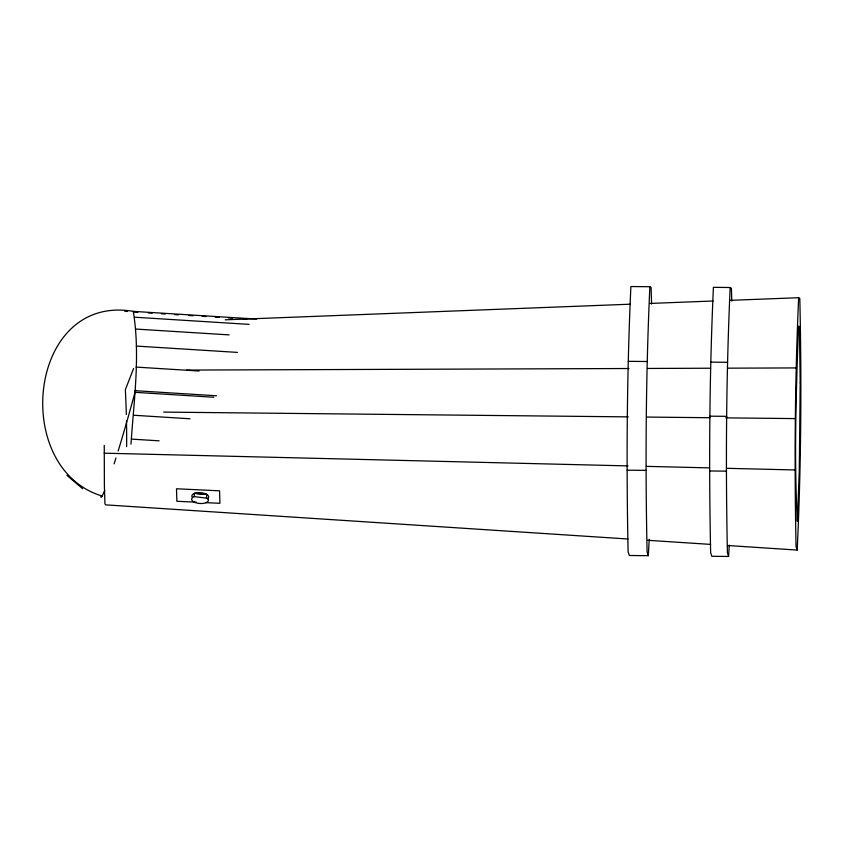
<?xml version="1.0" encoding="UTF-8"?>
<svg xmlns="http://www.w3.org/2000/svg" width="843" height="843" viewBox="0 0 843 843"><rect width="100%" height="100%" fill="white"/><g stroke="black" fill="none" stroke-linecap="round" stroke-linejoin="round"><path stroke-width="1.26" d="M627.93 539.004L105.733 504.862L104.932 503.819L104.384 485.389L104.247 445.367M729.258 545.189L728.605 556.464L711.84 556.296L710.638 552.555C708.815 464.166 709.416 375.662 713.41 287.337L730.175 287.505L731.408 288.338L731.787 301.046M728.605 556.464L727.404 552.713C725.591 464.324 726.181 375.82 730.175 287.505M727.646 545.516L797.183 550.068L796.055 546.549C794.348 463.618 794.907 380.572 798.648 297.705L730.259 300.35M649.236 539.394L648.288 555.685L629.31 555.495L628.109 551.754C626.275 463.365 626.865 374.85 630.88 286.536L649.858 286.725L651.091 287.558L651.586 304.081M648.288 555.685L647.087 551.933C645.243 463.555 645.843 375.04 649.858 286.725M130.981 444.177C133.9 400.193 140.433 355.124 133.278 311.362C28.051 293.396 10.369 468.539 102.203 496.063L104.732 490.489M797.183 550.068C801.166 466.305 801.693 382.322 799.807 298.496L798.648 297.705M194.206 496.601L207.399 498.266A8.43 3.815 4.1 0 1 204.712 503.134A8.43 3.815 4.1 0 1 193.468 501.711A8.43 3.815 4.1 0 1 194.206 496.601L194.427 493.387L196.198 492.892A8.43 3.815 4.1 0 1 206.335 494.177L207.631 495.052A8.43 3.815 4.1 0 1 207.462 498.866M206.503 497.655L206.725 494.441L194.522 493.366M135.618 389.877L134.585 393.818A90.254 4.331 -74.4 0 1 118.157 450.952M114.068 463.85L115.259 460.215A90.254 4.331 -74.4 0 0 115.965 457.981M133.584 368.496L125.344 389.729A95.407 9.336 87.8 0 1 126.324 414.535M225.186 319.824L630.29 304.197M650.027 303.438L713.157 301.004M186.682 370.077L629.004 368.517M647.435 368.454L710.617 368.222M727.73 368.17L796.182 367.927M628.256 361.331L647.234 361.51M710.786 362.132L727.551 362.29M710.017 416.179L726.782 416.337M163.711 412.101L628.309 416.874M646.739 417.064L709.911 417.717M725.707 417.875L795.465 418.592M627.118 470.173L646.096 470.362M709.648 470.974L726.413 471.142M104.195 453.186L627.982 465.905M646.402 466.358L709.574 467.886M726.687 468.308L795.118 469.962M196.43 502.196L176.861 501.279L176.514 488.782L219.57 490.816L219.918 503.303L205.566 502.628M133.278 311.362L256.715 319.086M133.837 312.047L137.767 312.289M148.273 312.953L152.214 313.196M161.403 313.775L165.344 314.017M174.543 314.597L178.484 314.839M188.98 315.493L192.921 315.746M202.12 316.315L206.05 316.568M215.25 317.137L219.191 317.389M228.379 317.959L232.32 318.211M242.826 318.865L246.767 319.118M134.891 317.231L249.128 324.376M135.923 329.065L229.148 334.892M136.303 346.073L237.42 352.395M136.018 367.084L199.043 371.025M135.08 390.678L216.493 395.778M134.975 392.322L213.764 397.253M133.542 415.241L190.012 418.781M131.529 439.108L159.106 440.836M647.614 540.289L710.586 544.399M206.725 494.441L194.427 493.387A8.43 3.815 4.1 0 0 192.088 496.927M124.722 311.246L127.314 311.499M66.934 475.304L82.614 488.719M126.482 420.984A95.407 9.336 87.8 0 1 126.619 446.632M102.203 496.053A97.482 4.679 -74.4 0 1 100.77 496.748M800.197 382.88L799.29 470.362L797.362 521.417C793.895 456.621 796.203 391.078 798.5 326.093L799.396 326.705L800.197 382.88"/></g></svg>
